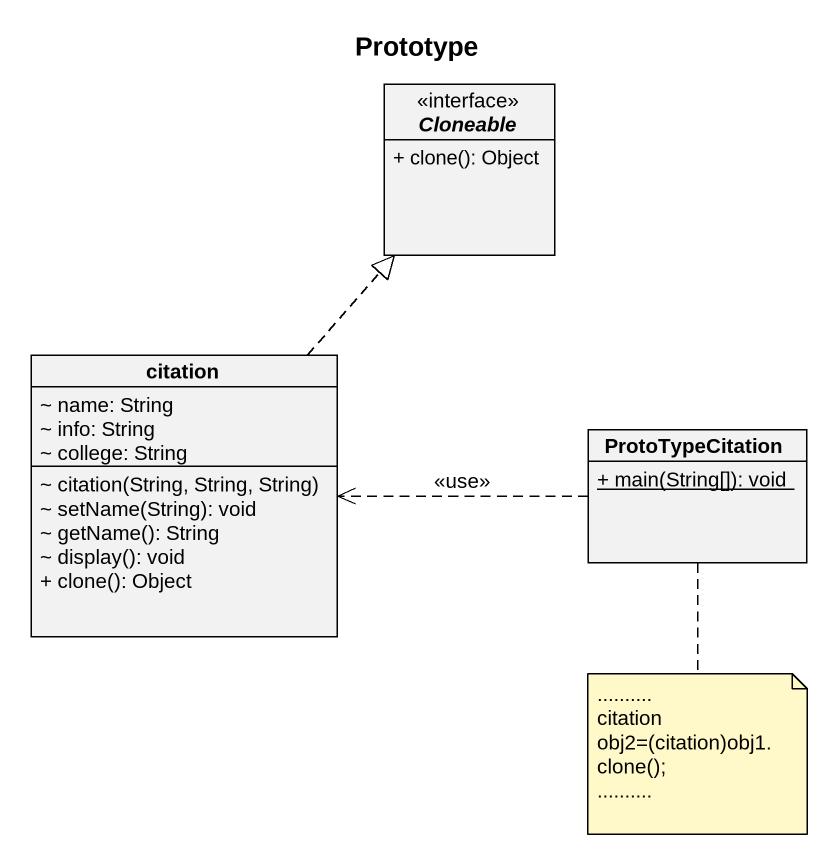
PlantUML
@startuml
title Prototype
hide circle
hide empty members
skinparam classAttributeIconSize 0
interface Cloneable {
  + clone(): Object
}
class citation {
  ~ name: String
  ~ info: String
  ~ college: String
  ~ citation(String, String, String)
  ~ setName(String): void
  ~ getName(): String
  ~ display(): void
  + clone(): Object
}
class ProtoTypeCitation {
  {static} + main(String[]): void
}
citation .up.|> Cloneable
ProtoTypeCitation .left.> citation : <<use>>
note bottom of ProtoTypeCitation
  ~..........
  citation obj2=(citation)obj1.clone();
  ~..........
end note
@enduml
